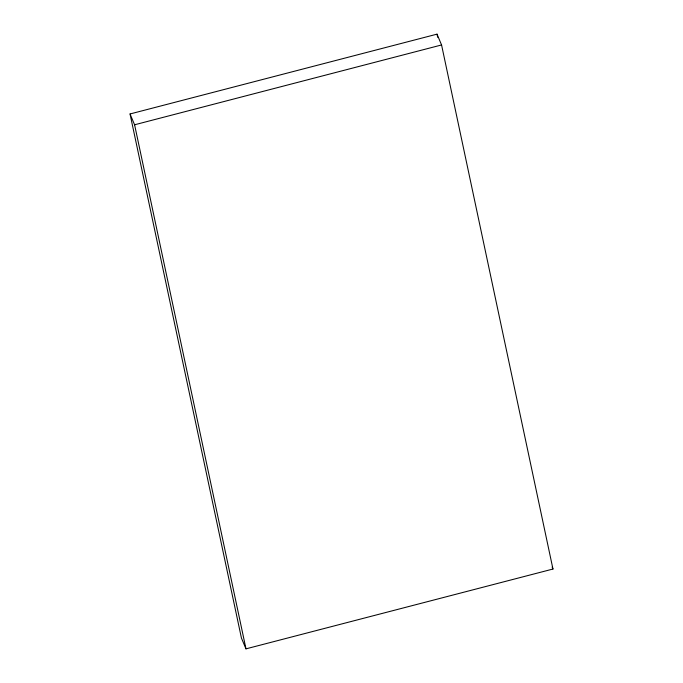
<?xml version="1.0" encoding="UTF-8"?>
<svg xmlns="http://www.w3.org/2000/svg" width="683" height="683" viewBox="0 0 683 683"><rect width="100%" height="100%" fill="white"/><g stroke="black" fill="none" stroke-linecap="round" stroke-linejoin="round"><path stroke-width="1.02" d="M130.035 113.967L437.018 34.15L441.568 44.958L552.965 569.033L245.982 648.85L241.432 638.042L130.035 113.967L134.594 124.784L245.982 648.85M134.594 124.784L441.568 44.958M552.137 567.069L552.965 569.033M437.018 34.15L437.683 37.275"/></g></svg>
